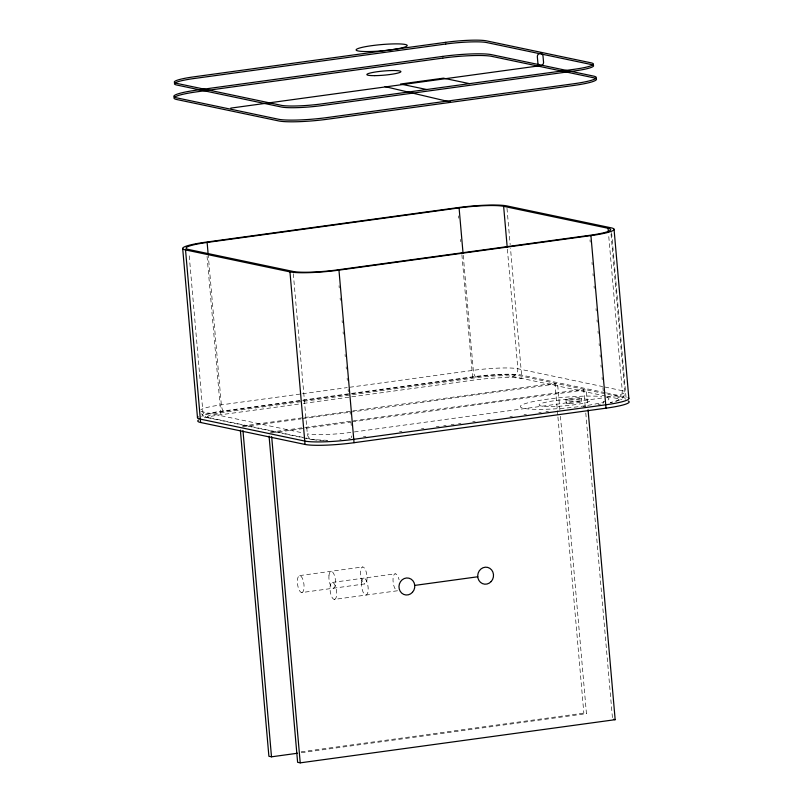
<?xml version="1.0" encoding="UTF-8"?>
<svg xmlns="http://www.w3.org/2000/svg" width="803" height="803" viewBox="0 0 803 803"><rect width="100%" height="100%" fill="white"/><g stroke="black" fill="none" stroke-linecap="round" stroke-linejoin="round"><path stroke-width="0.6" stroke-dasharray="4.01 3.01" d="M615.951 401.229C620.458 400.406 625.075 397.013 624.854 392.005L610.973 233.332M610.34 402.544L612.729 401.982M300.071 394.062L221.337 404.863A34.218 4.166 -5 0 0 200.88 409.711M302.5 393.731L347.318 387.588M349.737 387.257L473.298 370.324A34.218 4.166 -5 0 1 517.845 368.748L602.682 386.574M201.041 411.347A34.218 4.166 -5 0 0 202.898 411.919A6.846 6.304 -78.1 0 0 209.784 417.821A27.372 3.332 -5 0 1 224.539 412.17L476.5 377.641A27.372 3.332 -5 0 1 512.133 376.376L605.633 396.06M204.303 417.821A37.641 4.587 -5 0 1 220.915 414.739L299.66 403.939M303.293 403.447L350.53 396.973M351.744 396.802L472.877 380.2A37.641 4.587 -5 0 1 521.88 378.464L510.487 248.197M242.516 426.022L303.273 417.701M304.508 417.53L351.634 411.066M352.868 410.895L554.983 383.192L557.824 415.683M242.647 426.915L300.924 418.925M302.159 418.754L349.275 412.3M350.52 412.13L557.593 383.744L559.892 409.982M269.989 432.225L583.701 389.224L585.226 406.719M271.364 432.947L350.72 422.067M351.955 421.896L586.31 389.776L587.726 406.017M354.284 431.954L603.816 397.746M363.428 436.641L365.977 436.29M399.492 431.693L401.972 431.352M421.475 428.682L423.944 428.34M436.3 426.654L439.211 426.252M443.708 425.63L446.177 425.299M451.125 424.616L454.107 424.215M458.533 423.603L461.002 423.261M472.716 421.655L475.205 421.314M487.612 419.618L490.101 419.276M509.955 416.556L512.434 416.215M523.988 414.629L526.457 414.288M538.813 412.601L541.282 412.26M545.95 411.618L548.429 411.277M583.189 406.519L585.748 406.167M598.074 404.471L600.564 404.13M299.7 575.58L362.685 566.948M332.332 582.436L395.317 573.804M301.757 592.554A8.552 3.172 82.2 0 0 302.972 579.756A8.552 3.172 82.2 0 0 297.461 579.896A8.552 3.172 82.2 0 0 301.757 592.554L364.753 583.922A8.552 3.172 82.2 0 0 365.957 571.124A8.552 3.172 82.2 0 0 360.447 571.264A8.552 3.172 82.2 0 0 364.753 583.922M334.389 599.409A8.552 3.172 82.2 0 0 335.604 586.612A8.552 3.172 82.2 0 0 330.083 586.752A8.552 3.172 82.2 0 0 334.389 599.409L397.385 590.777A8.552 3.172 82.2 0 1 393.279 583.179A8.552 3.172 82.2 0 1 394.735 573.974A8.552 3.172 82.2 0 1 399.111 579.816M301.135 751.849L583.841 713.104L586.451 713.646L560.434 416.235M301.266 752.742L586.451 713.646M327.744 440.325L311.845 439.602L207.425 417.66L203.38 415.894L201.573 413.776M604.86 387.026L622.265 390.69L608.544 233.914M605.362 392.687L521.579 375.081A37.641 4.587 -5 0 0 472.586 376.818L220.624 411.347A37.641 4.587 -5 0 0 201.995 415.021M606.426 392.908L626.009 397.023A37.641 4.587 -5 0 1 627.153 397.314M606.717 396.291L621.954 399.492M300.784 432.486L202.898 411.919L188.976 252.885M209.784 417.821L314.204 439.763A27.372 3.332 -5 0 0 327.072 440.355M611.615 232.539L626.129 398.499M590.004 239.846L590.205 242.094M591.982 262.4L592.172 264.659M592.965 273.682L593.166 275.931M594.049 286.089L594.25 288.347M596.027 308.643L596.217 310.902M597.01 319.925L597.211 322.184M597.994 331.197L598.195 333.456M599.088 343.604L599.279 345.862M600.072 354.886L600.273 357.144M600.955 365.034L601.156 367.292M602.049 377.44L602.24 379.699M602.933 387.598L603.224 390.981M585.778 412.973L612.559 719.137M581.272 398.218L581.563 401.6M565.924 399.573L566.225 402.955M557.934 416.938L583.841 713.104M506.984 208.248L510.176 244.674M507.386 249.191L517.845 368.748A6.846 6.304 -78.1 0 1 512.133 376.376M463.231 255.284L473.298 370.324A6.846 2.529 82.2 0 0 476.5 377.641M458.503 215.856L458.704 218.205M460.551 239.354L460.761 241.703M461.896 254.631L472.877 380.2M339.037 285.657L339.227 287.916M340.121 298.064L340.321 300.322M342.088 320.618L342.289 322.876M343.082 331.9L343.272 334.158M345.049 354.454L345.25 356.713M346.143 366.861L346.334 369.119M347.127 378.143L347.328 380.401M348.111 389.425L348.311 391.673M350.088 411.979L350.279 414.238M350.971 422.127L351.272 425.51M293.306 273.703L307.318 433.861A6.846 6.304 -78.1 0 0 314.204 439.763M208.118 253.718L221.337 404.863A6.846 2.529 82.2 0 0 224.539 412.17M207.054 256.267L220.915 414.739M606.938 397.445A44.486 5.42 -5 0 1 607.108 400.607M605.582 401.269A44.486 5.42 -5 0 1 539.847 409.359A44.486 5.42 -5 0 1 533.563 401.51A44.486 5.42 -5 0 1 601.808 396.552M606.596 397.344A34.218 4.166 -5 0 0 622.265 390.69A6.846 6.304 -78.1 0 1 616.553 398.318A27.372 3.332 -5 0 1 614.666 401.5M350.911 432.405A34.218 4.166 -5 0 1 307.318 433.861M348.643 438.659A27.372 3.332 -5 0 0 349.837 438.498A6.846 2.529 82.2 0 0 350.309 438.488M341.124 439.502A27.372 3.332 -5 0 1 339.84 439.622M351.764 435.899A6.846 2.529 82.2 0 1 351.172 437.695M612.237 402.122A27.372 3.332 -5 0 1 610.34 402.544M603.715 401.359A6.846 2.529 82.2 0 1 602.933 403.457M625.396 399.071A34.218 4.166 -5 0 1 625.166 399.402M625.306 398.459A34.218 4.166 -5 0 0 622.857 397.455L518.437 375.513A34.218 4.166 -5 0 0 473.89 377.089L221.929 411.628A34.218 4.166 -5 0 0 201.603 416.386M551.069 406.549A25.666 3.132 -5 0 0 590.185 400.627A25.666 3.132 -5 0 0 552.645 400.978A25.666 3.132 -5 0 0 551.069 406.549M569.217 400.045A7.699 0.933 -5 0 0 581.242 398.318A7.699 0.933 -5 0 0 570.331 398.328A7.699 0.933 -5 0 0 569.217 400.045M569.508 403.427A7.699 0.933 -5 0 0 581.533 401.701A7.699 0.933 -5 0 0 570.632 401.711A7.699 0.933 -5 0 0 569.508 403.427M361.601 582.295A8.552 3.172 82.2 0 0 365.827 595.093A8.552 3.172 82.2 0 0 367.142 582.436A8.552 3.172 82.2 0 0 361.601 582.295M328.969 575.44A8.552 3.172 82.2 0 0 333.195 588.238A8.552 3.172 82.2 0 0 334.51 575.58A8.552 3.172 82.2 0 0 328.969 575.44"/><path stroke-width="1.2" d="M230.752 108.114L539.405 65.806M608.052 228.273A34.218 4.166 -5 0 1 589.613 235.329L337.651 269.868A34.218 4.166 -5 0 1 293.105 271.444L188.685 249.502A34.218 4.166 -5 0 1 207.124 242.446L459.085 207.907A34.218 4.166 -5 0 1 503.632 206.331L608.052 228.273L608.353 231.655M185.533 249.934L289.953 271.876A37.641 4.587 -5 0 0 338.956 270.139L590.918 235.61A37.641 4.587 -5 0 0 611.203 227.841L506.783 205.899A37.641 4.587 -5 0 0 457.78 207.636L205.819 242.165A37.641 4.587 -5 0 0 185.533 249.934L200.63 422.498L305.05 444.44A37.641 4.587 -5 0 0 354.053 442.704L606.014 408.175A37.641 4.587 -5 0 0 628.337 401.038M414.749 585.407L477.745 576.775M240.358 430.117L268.895 756.265L271.504 756.817L297.542 753.244M269.075 436.149L297.612 762.298L300.222 762.85L615.168 719.679L588.057 409.771M469.494 83.642L443.397 78.162L400.556 84.034L426.664 89.514M613.432 719.317L615.168 719.679M385.049 86.624L450.463 102.031M614.054 229.287L628.859 398.469M590.918 235.61L606.014 408.175M503.632 206.331L507.185 246.943M459.085 207.907L463.03 253.025M338.956 270.139L354.053 442.704M289.953 271.876L305.05 444.44M271.685 436.691L300.222 762.85M242.968 430.659L271.504 756.817M207.124 242.446L208.017 252.594M182.682 248.488L197.488 417.67M198.13 416.697A37.641 4.587 -5 0 0 200.338 419.116L304.759 441.058A37.641 4.587 -5 0 0 353.762 439.321L605.713 404.792A37.641 4.587 -5 0 0 628.327 397.816M200.63 422.498A37.641 4.587 -5 0 1 198.421 420.079M445.625 42.328L193.664 76.867A31.488 3.834 -5 0 0 176.7 83.361L281.12 105.293A31.488 3.834 -5 0 0 322.103 103.848L574.065 69.319A31.488 3.834 -5 0 0 591.028 62.825L486.608 40.883A31.488 3.834 -5 0 0 445.625 42.328M445.775 44.024L193.814 78.553A31.488 3.834 -5 0 0 176.851 85.048L281.271 106.99A31.488 3.834 -5 0 0 322.254 105.544L574.205 71.005A31.488 3.834 -5 0 0 591.179 64.511L486.759 42.569A31.488 3.834 -5 0 0 445.775 44.024M442.644 56.411L196.986 90.087A37.641 4.587 -5 0 0 176.7 97.856L278.511 119.245A37.641 4.587 -5 0 0 327.514 117.509L573.171 83.843A37.641 4.587 -5 0 0 593.457 76.074L491.647 54.684A37.641 4.587 -5 0 0 442.644 56.411M442.794 58.107L197.136 91.783A37.641 4.587 -5 0 0 176.851 99.542L278.651 120.932A37.641 4.587 -5 0 0 327.654 119.205L573.322 85.53A37.641 4.587 -5 0 0 593.608 77.761L491.797 56.371A37.641 4.587 -5 0 0 442.794 58.107M543.541 62.162L543.009 56.069A3.082 2.841 -78.1 0 0 539.907 53.41A3.082 2.841 -78.1 0 0 537.348 56.842L537.88 62.935A3.082 2.841 -78.1 0 0 540.981 65.595A3.082 2.841 -78.1 0 0 543.541 62.162M491.195 581.533A8.552 7.879 -78.1 0 0 487.672 567.39A8.552 7.879 -78.1 0 0 477.976 578.16A8.552 7.879 -78.1 0 0 491.195 581.533M412.461 592.323A8.552 7.879 -78.1 0 0 408.938 578.18A8.552 7.879 -78.1 0 0 399.232 588.95A8.552 7.879 -78.1 0 0 412.461 592.323M368.085 51.543A25.666 3.132 -5 0 0 407.191 45.62A25.666 3.132 -5 0 0 369.651 45.972A25.666 3.132 -5 0 0 368.085 51.543M374.82 75.643A17.114 2.088 -5 0 0 400.898 71.698A17.114 2.088 -5 0 0 375.874 71.929A17.114 2.088 -5 0 0 374.82 75.643"/></g></svg>
